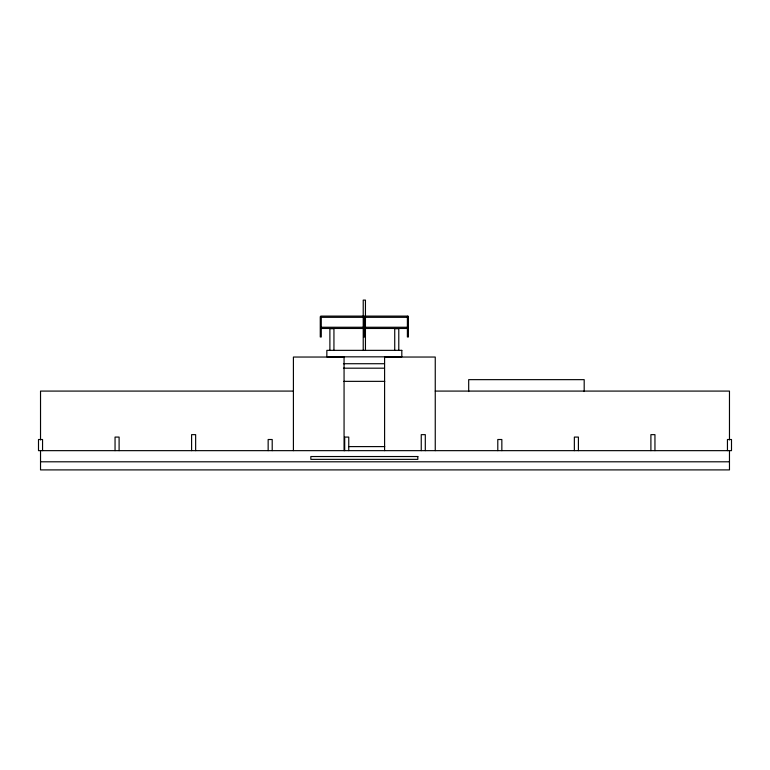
<?xml version="1.0" encoding="UTF-8"?>
<svg xmlns="http://www.w3.org/2000/svg" width="770" height="770" viewBox="0 0 770 770"><rect width="100%" height="100%" fill="white"/><g stroke="black" fill="none" stroke-linecap="round" stroke-linejoin="round"><path stroke-width="1.16" d="M343.439 363.719L384.028 363.719M343.439 368.185L384.028 368.185M343.921 381.352L384.74 381.352M293.409 391.083L40.531 391.083L40.531 439.93M435.252 391.083L729.469 391.083L729.469 439.93M348.723 446.6L384.74 446.6M40.531 461.798L729.469 461.798M729.469 450.652L729.469 469.902L40.531 469.902L40.531 450.652M727.448 450.652L727.448 439.506L731.5 439.506L731.5 450.652L38.5 450.652L38.5 439.506L42.552 439.506L42.552 450.652M654.952 450.652L654.952 434.646L650.9 434.646L650.9 450.652M584.189 391.535L584.189 379.649L468.689 379.649L468.689 391.535M578.405 450.652L578.405 437.081L574.353 437.081L574.353 450.652M501.847 450.652L501.847 439.506L497.795 439.506L497.795 450.652M435.252 450.652L435.252 357.039L384.596 357.039L384.596 450.652M425.3 450.652L425.3 434.646L421.248 434.646L421.248 450.652M398.783 350.196L398.783 328.665L394.731 328.665L394.731 350.196M365.442 350.408L365.442 300.098L363.219 300.098L363.219 350.408M348.752 450.652L348.752 437.081L344.7 437.081L344.7 450.652M344.065 450.652L344.065 357.039L293.409 357.039L293.409 450.652M333.939 350.196L333.939 328.665L329.887 328.665L329.887 350.196M272.205 450.652L272.205 439.506L268.153 439.506L268.153 450.652M195.647 450.652L195.647 434.646L191.595 434.646L191.595 450.652M119.1 450.652L119.1 437.081L115.048 437.081L115.048 450.652M407.898 316.104L320.763 316.104L320.763 317.317L407.898 317.317L407.898 316.104M321.273 316.711L320.262 316.711L320.262 336.981L321.273 336.981L321.273 316.711M364.836 316.711L363.825 316.711L363.825 336.981L364.836 336.981L364.836 316.711M408.408 316.711L407.388 316.711L407.388 336.981L408.408 336.981L408.408 316.711M407.898 327.25L320.763 327.25L320.763 328.463L407.898 328.463L407.898 327.25M401.815 350.35L326.846 350.35L326.846 356.837L401.815 356.837L401.815 350.35M417.831 456.533L310.839 456.533L310.839 459.363L417.831 459.363L417.831 456.533"/></g></svg>
